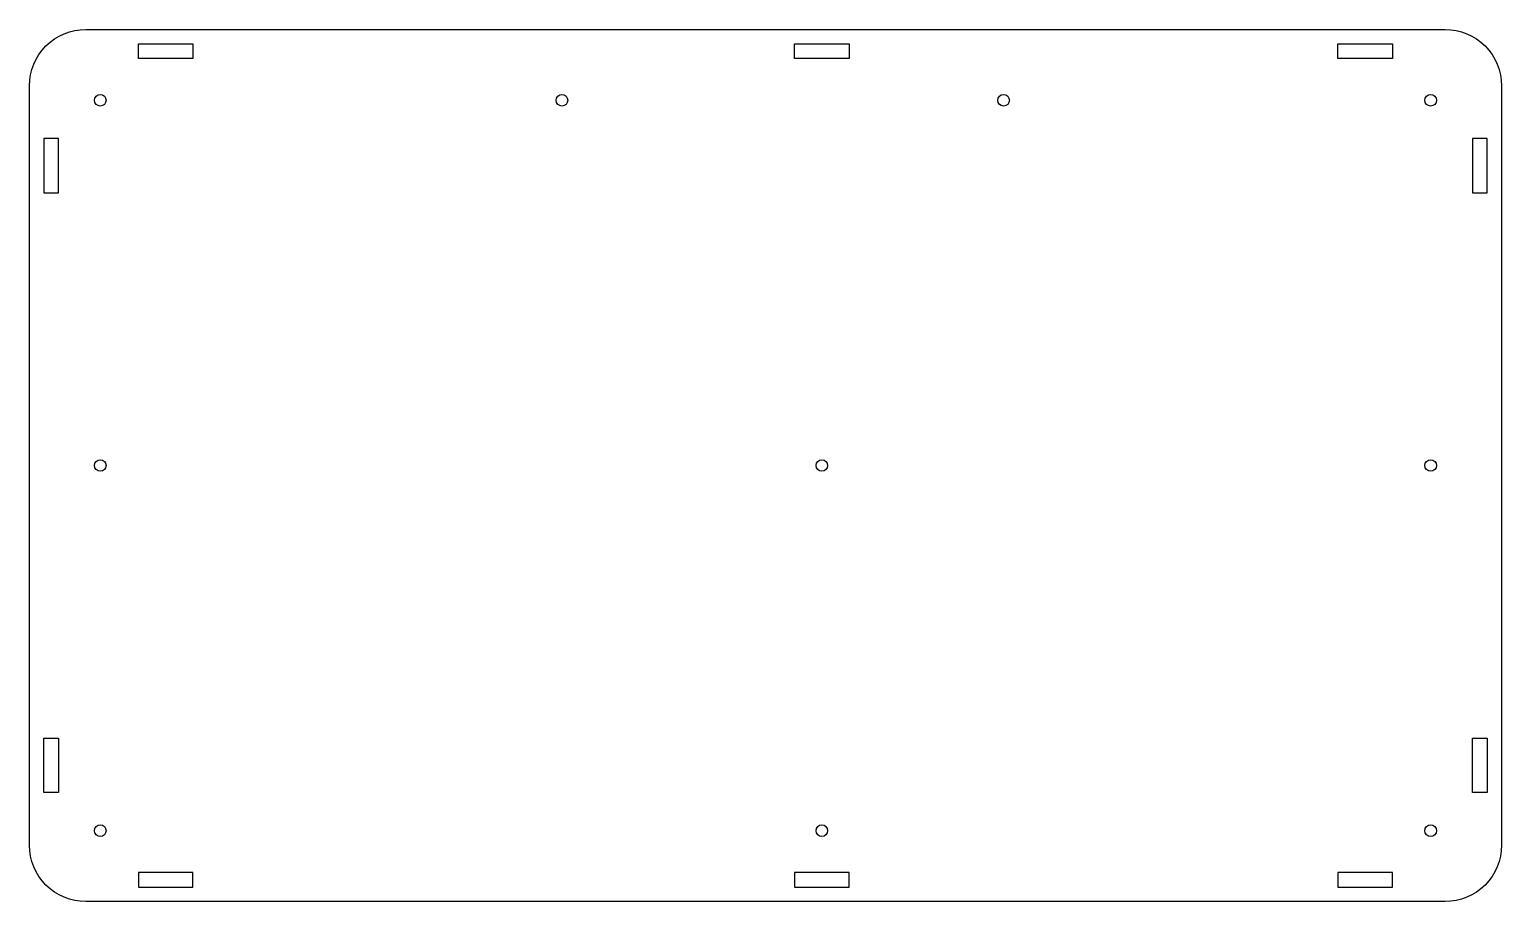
# Model space of a CAD drawing. Header units: millimetres. Extents: x 417 to 822, y 247 to 487.
import ezdxf

# ---------------------------------------------------------------- set-up
doc = ezdxf.new("R2010")
doc.units = ezdxf.units.MM

msp = doc.modelspace()

# ---------------------------------------------------------------- linework, layer by layer
msp.add_lwpolyline([(432.75, 486.98), (806.75, 486.98, -0.414214), (822.25, 471.48), (822.25, 262.48, -0.414214), (806.75, 246.98), (432.75, 246.98, -0.414214), (417.25, 262.48), (417.25, 471.48, -0.414214)], format="xyb", close=True)
for points in [[(447.25, 482.98), (462.25, 482.98), (462.25, 478.98), (447.25, 478.98)], [(627.75, 482.98), (642.75, 482.98), (642.75, 478.98), (627.75, 478.98)], [(777.25, 482.98), (792.25, 482.98), (792.25, 478.98), (777.25, 478.98)], [(421.25, 456.98), (421.25, 441.98), (425.25, 441.98), (425.25, 456.98)], [(818.25, 441.98), (818.25, 456.98), (814.25, 456.98), (814.25, 441.98)], [(421.25, 276.98), (421.25, 291.98), (425.25, 291.98), (425.25, 276.98)], [(818.25, 291.98), (818.25, 276.98), (814.25, 276.98), (814.25, 291.98)], [(447.25, 250.98), (462.25, 250.98), (462.25, 254.98), (447.25, 254.98)], [(627.75, 250.98), (642.75, 250.98), (642.75, 254.98), (627.75, 254.98)], [(777.25, 250.98), (792.25, 250.98), (792.25, 254.98), (777.25, 254.98)]]:
    msp.add_lwpolyline(points, close=True)
for centre in [(436.75, 467.48), (563.75, 467.48), (685.25, 467.48), (802.75, 467.48), (436.75, 366.98), (635.25, 366.98), (802.75, 366.98), (436.75, 266.48), (635.25, 266.48), (802.75, 266.48)]:
    msp.add_circle(centre, 1.6)

doc.saveas('drawing.dxf')
